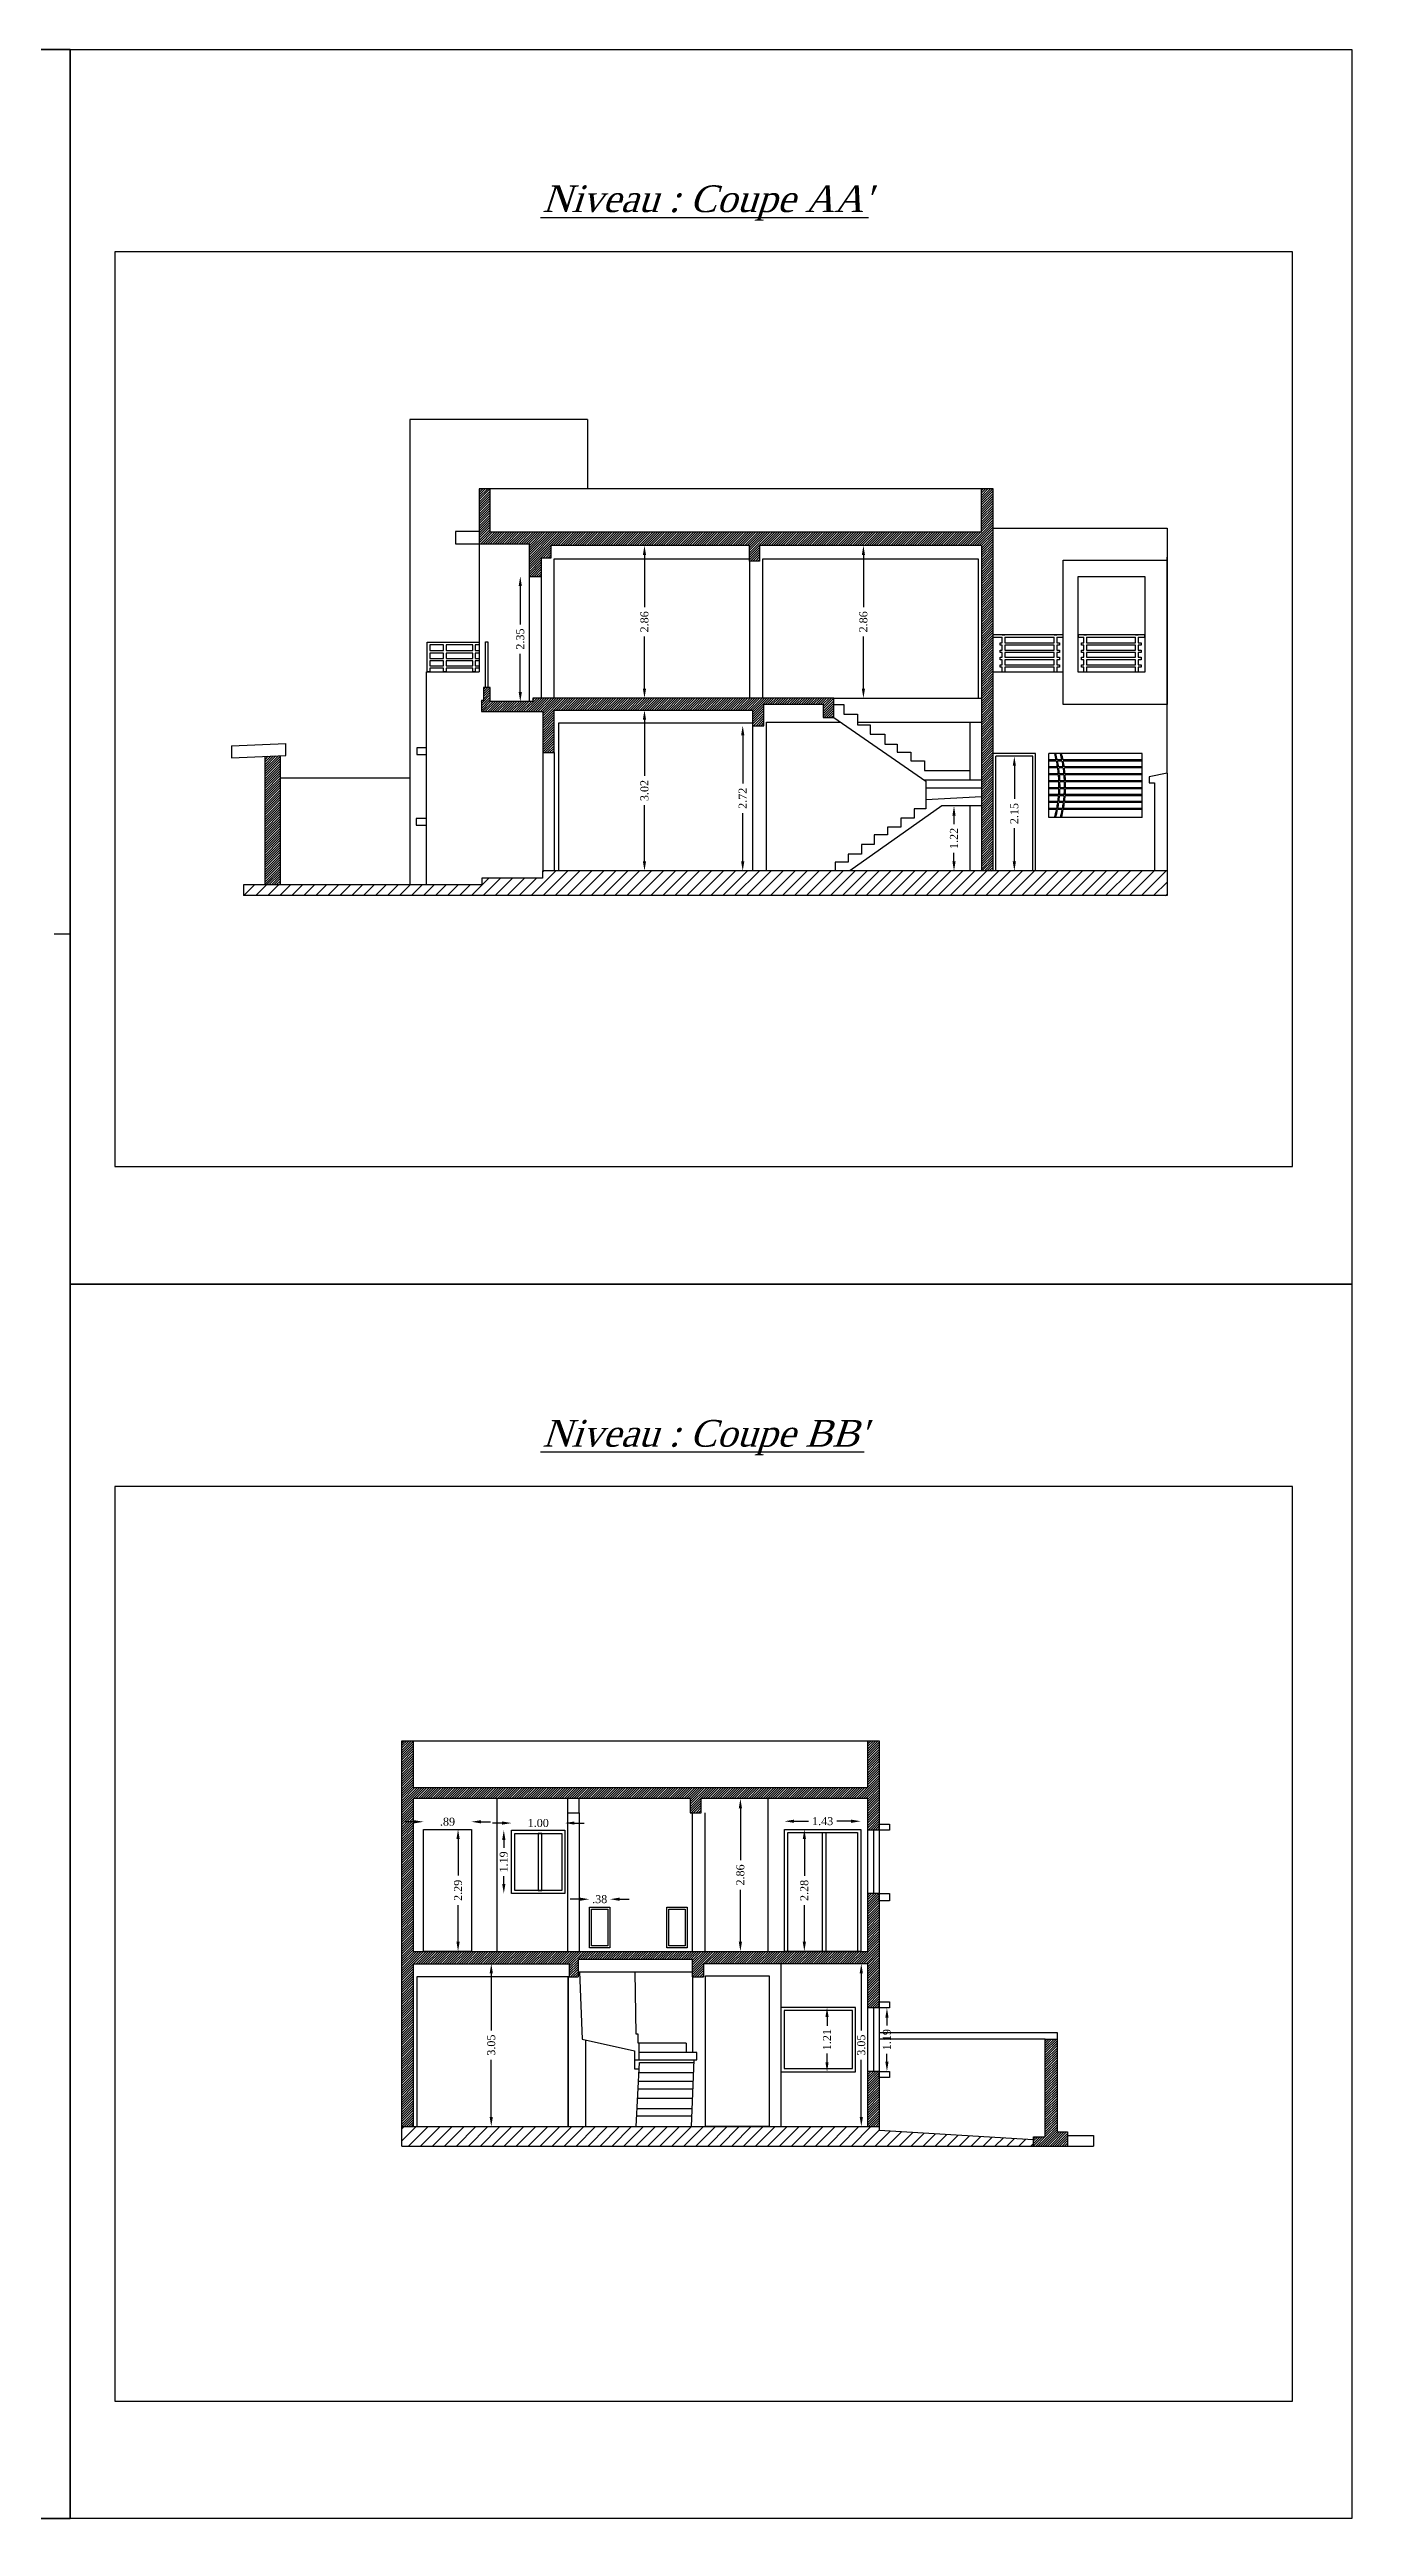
# Model space of a CAD drawing. Header units: inches. Extents: x 100320 to 100442, y 384338 to 384384.
# Drawn here: x 100417.87 to 100442.3, y 384337.59 to 384383.88 of the extents above; entities that cross this region are included whole.
import ezdxf

# ---------------------------------------------------------------- set-up
doc = ezdxf.new("R2010")
doc.units = ezdxf.units.IN
doc.header["$LTSCALE"] = 0.5
for name, color, linetype in [('250(1)', 7, 'Continuous'), ('Bloc B 1er Etage', 7, 'Continuous'), ('Cotation', 7, 'Continuous'), ('Dessin', 7, 'Continuous'), ('Hachures', 8, 'Continuous')]:
    doc.layers.add(name, color=color, linetype=linetype)
doc.styles.add('Legend', font='romantic.ttf')
doc.styles.get("Standard").update_dxf_attribs({"font": 'romantic.ttf'})
doc.dimstyles.new('COUPE', dxfattribs={"dimtxt": 0.15, "dimasz": 0.18, "dimexe": 0.18, "dimexo": 0.0625, "dimgap": 0.09, "dimtad": 0, "dimzin": 4, "dimdsep": 46, "dimtxsty": 'Standard', "dimcen": 0.09, "dimse1": 1, "dimse2": 1, "dimadec": 0, "dimazin": 1, "dimtfac": 1, "dimtix": 1, "dimtofl": 0, "dimtmove": 1, "dimatfit": 3, "dimfxl": 0, "dimtolj": 1, "dimtzin": 0, "dimarcsym": 0})
pattern_1 = [(45, (-21.268268, 4.775907), (-0.0224506403027, 0.0224506403027), [])]
pattern_2 = [(45, (-0.657182, -1.142396), (-0.0224506403027, 0.0224506403027), [])]

# ---------------------------------------------------------------- blocks, each defined once
blk = doc.blocks.new('*D188')
at = {"layer": 'Cotation', "color": 0, "lineweight": -2}
for p, q in [((100429.033, 384374.399), (100429.033, 384373.425)), ((100429.033, 384371.896), (100429.033, 384372.87))]:
    blk.add_line(p, q, dxfattribs=at)
at = {"layer": 'Cotation', "color": 0}
for points in [[(100429.003, 384374.399), (100429.063, 384374.399), (100429.033, 384374.579)], [(100429.003, 384371.896), (100429.063, 384371.896), (100429.033, 384371.716)]]:
    blk.add_solid(points, dxfattribs=at)
at = {"layer": 'Defpoints', "color": 0}
for p in [(100428.686, 384374.579), (100428.686, 384371.716), (100429.033, 384371.716)]:
    blk.add_point(p, dxfattribs=at)
at = {"layer": 'Cotation', "color": 0, "insert": (100429.033, 384373.147), "char_height": 0.15, "attachment_point": 5, "rotation": 90}
blk.add_mtext('\\A1;2.86', dxfattribs=at)
blk = doc.blocks.new('*D189')
at = {"layer": 'Cotation', "color": 0, "lineweight": -2}
for p, q in [((100433.14, 384374.399), (100433.14, 384373.425)), ((100433.14, 384371.896), (100433.14, 384372.87))]:
    blk.add_line(p, q, dxfattribs=at)
at = {"layer": 'Cotation', "color": 0}
for points in [[(100433.11, 384374.399), (100433.17, 384374.399), (100433.14, 384374.579)], [(100433.11, 384371.896), (100433.17, 384371.896), (100433.14, 384371.716)]]:
    blk.add_solid(points, dxfattribs=at)
at = {"layer": 'Defpoints', "color": 0}
for p in [(100433.272, 384374.579), (100433.14, 384371.716), (100433.272, 384371.716)]:
    blk.add_point(p, dxfattribs=at)
at = {"layer": 'Cotation', "color": 0, "insert": (100433.14, 384373.147), "char_height": 0.15, "attachment_point": 5, "rotation": 90}
blk.add_mtext('\\A1;2.86', dxfattribs=at)
blk = doc.blocks.new('*D190')
at = {"layer": 'Cotation', "color": 0, "lineweight": -2}
for p, q in [((100429.033, 384371.313), (100429.033, 384370.262)), ((100429.033, 384368.658), (100429.033, 384369.709))]:
    blk.add_line(p, q, dxfattribs=at)
at = {"layer": 'Cotation', "color": 0}
for points in [[(100429.003, 384371.313), (100429.063, 384371.313), (100429.033, 384371.493)], [(100429.003, 384368.658), (100429.063, 384368.658), (100429.033, 384368.478)]]:
    blk.add_solid(points, dxfattribs=at)
at = {"layer": 'Defpoints', "color": 0}
for p in [(100429.094, 384371.493), (100429.033, 384368.478), (100429.094, 384368.478)]:
    blk.add_point(p, dxfattribs=at)
at = {"layer": 'Cotation', "color": 0, "insert": (100429.033, 384369.985), "char_height": 0.15, "attachment_point": 5, "rotation": 90}
blk.add_mtext('\\A1;3.02', dxfattribs=at)
blk = doc.blocks.new('*D191')
at = {"layer": 'Cotation', "color": 0, "lineweight": -2}
for p, q in [((100430.876, 384371.02), (100430.876, 384370.117)), ((100430.876, 384368.658), (100430.876, 384369.561))]:
    blk.add_line(p, q, dxfattribs=at)
at = {"layer": 'Cotation', "color": 0}
for points in [[(100430.846, 384371.02), (100430.906, 384371.02), (100430.876, 384371.2)], [(100430.846, 384368.658), (100430.906, 384368.658), (100430.876, 384368.478)]]:
    blk.add_solid(points, dxfattribs=at)
at = {"layer": 'Defpoints', "color": 0}
for p in [(100431.062, 384371.2), (100430.876, 384368.478), (100431.062, 384368.478)]:
    blk.add_point(p, dxfattribs=at)
at = {"layer": 'Cotation', "color": 0, "insert": (100430.876, 384369.839), "char_height": 0.15, "attachment_point": 5, "rotation": 90}
blk.add_mtext('\\A1;2.72', dxfattribs=at)
blk = doc.blocks.new('*D192')
at = {"layer": 'Cotation', "color": 0, "lineweight": -2}
for p, q in [((100434.839, 384369.516), (100434.839, 384369.356)), ((100434.839, 384368.658), (100434.839, 384368.818))]:
    blk.add_line(p, q, dxfattribs=at)
at = {"layer": 'Cotation', "color": 0}
for points in [[(100434.809, 384369.516), (100434.869, 384369.516), (100434.839, 384369.696)], [(100434.809, 384368.658), (100434.869, 384368.658), (100434.839, 384368.478)]]:
    blk.add_solid(points, dxfattribs=at)
at = {"layer": 'Defpoints', "color": 0}
for p in [(100434.863, 384369.696), (100434.839, 384368.478), (100434.863, 384368.478)]:
    blk.add_point(p, dxfattribs=at)
at = {"layer": 'Cotation', "color": 0, "insert": (100434.839, 384369.087), "char_height": 0.15, "attachment_point": 5, "rotation": 90}
blk.add_mtext('\\A1;1.22', dxfattribs=at)
blk = doc.blocks.new('*D193')
at = {"layer": 'Cotation', "color": 0, "lineweight": -2}
for p, q in [((100435.971, 384370.448), (100435.971, 384369.827)), ((100435.971, 384368.658), (100435.971, 384369.279))]:
    blk.add_line(p, q, dxfattribs=at)
at = {"layer": 'Cotation', "color": 0}
for points in [[(100435.941, 384370.448), (100436.001, 384370.448), (100435.971, 384370.628)], [(100435.941, 384368.658), (100436.001, 384368.658), (100435.971, 384368.478)]]:
    blk.add_solid(points, dxfattribs=at)
at = {"layer": 'Defpoints', "color": 0}
for p in [(100435.971, 384370.628), (100435.971, 384368.478), (100435.971, 384368.478)]:
    blk.add_point(p, dxfattribs=at)
at = {"layer": 'Cotation', "color": 0, "insert": (100435.971, 384369.553), "char_height": 0.15, "attachment_point": 5, "rotation": 90}
blk.add_mtext('\\A1;2.15', dxfattribs=at)
blk = doc.blocks.new('*D194')
at = {"layer": 'Cotation', "color": 0, "lineweight": -2}
for p, q in [((100430.832, 384350.908), (100430.832, 384349.933)), ((100430.832, 384348.404), (100430.832, 384349.379))]:
    blk.add_line(p, q, dxfattribs=at)
at = {"layer": 'Cotation', "color": 0}
for points in [[(100430.802, 384350.908), (100430.862, 384350.908), (100430.832, 384351.088)], [(100430.802, 384348.404), (100430.862, 384348.404), (100430.832, 384348.224)]]:
    blk.add_solid(points, dxfattribs=at)
at = {"layer": 'Defpoints', "color": 0}
for p in [(100430.832, 384351.088), (100430.832, 384348.224), (100430.832, 384348.224)]:
    blk.add_point(p, dxfattribs=at)
at = {"layer": 'Cotation', "color": 0, "insert": (100430.832, 384349.656), "char_height": 0.15, "attachment_point": 5, "rotation": 90}
blk.add_mtext('\\A1;2.86', dxfattribs=at)
blk = doc.blocks.new('*D195')
at = {"layer": 'Cotation', "color": 0, "lineweight": -2}
for p, q in [((100426.159, 384347.811), (100426.159, 384346.738)), ((100426.159, 384345.12), (100426.159, 384346.193))]:
    blk.add_line(p, q, dxfattribs=at)
at = {"layer": 'Cotation', "color": 0}
for points in [[(100426.129, 384347.811), (100426.189, 384347.811), (100426.159, 384347.991)], [(100426.129, 384345.12), (100426.189, 384345.12), (100426.159, 384344.94)]]:
    blk.add_solid(points, dxfattribs=at)
at = {"layer": 'Defpoints', "color": 0}
for p in [(100426.159, 384347.991), (100426.159, 384344.94), (100426.159, 384344.94)]:
    blk.add_point(p, dxfattribs=at)
at = {"layer": 'Cotation', "color": 0, "insert": (100426.159, 384346.466), "char_height": 0.15, "attachment_point": 5, "rotation": 90}
blk.add_mtext('\\A1;3.05', dxfattribs=at)
blk = doc.blocks.new('*D196')
at = {"layer": 'Cotation', "color": 0, "lineweight": -2}
for p, q in [((100432.457, 384346.992), (100432.457, 384346.829)), ((100432.457, 384346.146), (100432.457, 384346.309))]:
    blk.add_line(p, q, dxfattribs=at)
at = {"layer": 'Cotation', "color": 0}
for points in [[(100432.427, 384346.992), (100432.487, 384346.992), (100432.457, 384347.172)], [(100432.427, 384346.146), (100432.487, 384346.146), (100432.457, 384345.966)]]:
    blk.add_solid(points, dxfattribs=at)
at = {"layer": 'Defpoints', "color": 0}
for p in [(100432.994, 384347.172), (100432.457, 384345.966), (100432.994, 384345.966)]:
    blk.add_point(p, dxfattribs=at)
at = {"layer": 'Cotation', "color": 0, "insert": (100432.457, 384346.569), "char_height": 0.15, "attachment_point": 5, "rotation": 90}
blk.add_mtext('\\A1;1.21', dxfattribs=at)
blk = doc.blocks.new('*D197')
at = {"layer": 'Cotation', "color": 0, "lineweight": -2}
for p, q in [((100433.1, 384347.811), (100433.1, 384346.738)), ((100433.1, 384345.12), (100433.1, 384346.193))]:
    blk.add_line(p, q, dxfattribs=at)
at = {"layer": 'Cotation', "color": 0}
for points in [[(100433.07, 384347.811), (100433.13, 384347.811), (100433.1, 384347.991)], [(100433.07, 384345.12), (100433.13, 384345.12), (100433.1, 384344.94)]]:
    blk.add_solid(points, dxfattribs=at)
at = {"layer": 'Defpoints', "color": 0}
for p in [(100433.1, 384347.991), (100433.1, 384344.94), (100433.1, 384344.94)]:
    blk.add_point(p, dxfattribs=at)
at = {"layer": 'Cotation', "color": 0, "insert": (100433.1, 384346.466), "char_height": 0.15, "attachment_point": 5, "rotation": 90}
blk.add_mtext('\\A1;3.05', dxfattribs=at)
blk = doc.blocks.new('*D198')
at = {"layer": 'Cotation', "color": 0, "lineweight": -2}
for p, q in [((100433.581, 384346.983), (100433.581, 384346.836)), ((100433.581, 384346.154), (100433.581, 384346.301))]:
    blk.add_line(p, q, dxfattribs=at)
at = {"layer": 'Cotation', "color": 0}
for points in [[(100433.551, 384346.983), (100433.611, 384346.983), (100433.581, 384347.163)], [(100433.551, 384346.154), (100433.611, 384346.154), (100433.581, 384345.974)]]:
    blk.add_solid(points, dxfattribs=at)
at = {"layer": 'Defpoints', "color": 0}
for p in [(100433.437, 384347.163), (100433.437, 384345.974), (100433.581, 384345.974)]:
    blk.add_point(p, dxfattribs=at)
at = {"layer": 'Cotation', "color": 0, "insert": (100433.581, 384346.569), "char_height": 0.15, "attachment_point": 5, "rotation": 90}
blk.add_mtext('\\A1;1.19', dxfattribs=at)
blk = doc.blocks.new('*D199')
at = {"layer": 'Cotation', "color": 0, "lineweight": -2}
for p, q in [((100427.821, 384349.201), (100427.641, 384349.201)), ((100428.565, 384349.201), (100428.745, 384349.201))]:
    blk.add_line(p, q, dxfattribs=at)
at = {"layer": 'Cotation', "color": 0}
for points in [[(100427.821, 384349.231), (100427.821, 384349.171), (100428.001, 384349.201)], [(100428.565, 384349.231), (100428.565, 384349.171), (100428.385, 384349.201)]]:
    blk.add_solid(points, dxfattribs=at)
at = {"layer": 'Defpoints', "color": 0}
for p in [(100428.001, 384349.201), (100428.001, 384349.053), (100428.385, 384349.053)]:
    blk.add_point(p, dxfattribs=at)
at = {"layer": 'Cotation', "color": 0, "insert": (100428.193, 384349.201), "char_height": 0.15, "attachment_point": 5}
blk.add_mtext('\\A1;.38', dxfattribs=at)
blk = doc.blocks.new('*D200')
at = {"layer": 'Cotation', "color": 0, "lineweight": -2}
for p, q in [((100426.394, 384350.314), (100426.394, 384350.167)), ((100426.394, 384349.486), (100426.394, 384349.632))]:
    blk.add_line(p, q, dxfattribs=at)
at = {"layer": 'Cotation', "color": 0}
for points in [[(100426.364, 384350.314), (100426.424, 384350.314), (100426.394, 384350.494)], [(100426.364, 384349.486), (100426.424, 384349.486), (100426.394, 384349.306)]]:
    blk.add_solid(points, dxfattribs=at)
at = {"layer": 'Defpoints', "color": 0}
for p in [(100426.541, 384350.494), (100426.394, 384349.306), (100426.541, 384349.306)]:
    blk.add_point(p, dxfattribs=at)
at = {"layer": 'Cotation', "color": 0, "insert": (100426.394, 384349.9), "char_height": 0.15, "attachment_point": 5, "rotation": 90}
blk.add_mtext('\\A1;1.19', dxfattribs=at)
blk = doc.blocks.new('*D201')
at = {"layer": 'Cotation', "color": 0, "lineweight": -2}
for p, q in [((100426.361, 384350.629), (100426.181, 384350.629)), ((100427.72, 384350.629), (100427.9, 384350.629))]:
    blk.add_line(p, q, dxfattribs=at)
at = {"layer": 'Cotation', "color": 0}
for points in [[(100426.361, 384350.659), (100426.361, 384350.599), (100426.541, 384350.629)], [(100427.72, 384350.659), (100427.72, 384350.599), (100427.54, 384350.629)]]:
    blk.add_solid(points, dxfattribs=at)
at = {"layer": 'Defpoints', "color": 0}
for p in [(100426.541, 384350.494), (100427.54, 384350.629), (100427.54, 384350.494)]:
    blk.add_point(p, dxfattribs=at)
at = {"layer": 'Cotation', "color": 0, "insert": (100427.04, 384350.629), "char_height": 0.15, "attachment_point": 5}
blk.add_mtext('\\A1;1.00', dxfattribs=at)
blk = doc.blocks.new('*D202')
at = {"layer": 'Cotation', "color": 0, "lineweight": -2}
for p, q in [((100425.536, 384350.33), (100425.536, 384349.644)), ((100425.536, 384348.404), (100425.536, 384349.091))]:
    blk.add_line(p, q, dxfattribs=at)
at = {"layer": 'Cotation', "color": 0}
for points in [[(100425.506, 384350.33), (100425.566, 384350.33), (100425.536, 384350.51)], [(100425.506, 384348.404), (100425.566, 384348.404), (100425.536, 384348.224)]]:
    blk.add_solid(points, dxfattribs=at)
at = {"layer": 'Defpoints', "color": 0}
for p in [(100425.785, 384350.51), (100425.536, 384348.224), (100425.785, 384348.224)]:
    blk.add_point(p, dxfattribs=at)
at = {"layer": 'Cotation', "color": 0, "insert": (100425.536, 384349.367), "char_height": 0.15, "attachment_point": 5, "rotation": 90}
blk.add_mtext('\\A1;2.29', dxfattribs=at)
blk = doc.blocks.new('*D203')
at = {"layer": 'Cotation', "color": 0, "lineweight": -2}
for p, q in [((100424.71, 384350.653), (100424.53, 384350.653)), ((100425.965, 384350.653), (100426.145, 384350.653))]:
    blk.add_line(p, q, dxfattribs=at)
at = {"layer": 'Cotation', "color": 0}
for points in [[(100424.71, 384350.683), (100424.71, 384350.623), (100424.89, 384350.653)], [(100425.965, 384350.683), (100425.965, 384350.623), (100425.785, 384350.653)]]:
    blk.add_solid(points, dxfattribs=at)
at = {"layer": 'Defpoints', "color": 0}
for p in [(100424.89, 384350.51), (100425.785, 384350.653), (100425.785, 384350.51)]:
    blk.add_point(p, dxfattribs=at)
at = {"layer": 'Cotation', "color": 0, "insert": (100425.338, 384350.653), "char_height": 0.15, "attachment_point": 5}
blk.add_mtext('\\A1;.89', dxfattribs=at)
blk = doc.blocks.new('*D204')
at = {"layer": 'Cotation', "color": 0, "lineweight": -2}
for p, q in [((100432.032, 384350.329), (100432.032, 384349.641)), ((100432.032, 384348.404), (100432.032, 384349.092))]:
    blk.add_line(p, q, dxfattribs=at)
at = {"layer": 'Cotation', "color": 0}
for points in [[(100432.002, 384350.329), (100432.062, 384350.329), (100432.032, 384350.509)], [(100432.002, 384348.404), (100432.062, 384348.404), (100432.032, 384348.224)]]:
    blk.add_solid(points, dxfattribs=at)
at = {"layer": 'Defpoints', "color": 0}
for p in [(100431.66, 384350.509), (100431.66, 384348.224), (100432.032, 384348.224)]:
    blk.add_point(p, dxfattribs=at)
at = {"layer": 'Cotation', "color": 0, "insert": (100432.032, 384349.366), "char_height": 0.15, "attachment_point": 5, "rotation": 90}
blk.add_mtext('\\A1;2.28', dxfattribs=at)
blk = doc.blocks.new('*D205')
at = {"layer": 'Cotation', "color": 0, "lineweight": -2}
for p, q in [((100431.84, 384350.663), (100432.111, 384350.663)), ((100432.91, 384350.663), (100432.639, 384350.663))]:
    blk.add_line(p, q, dxfattribs=at)
at = {"layer": 'Cotation', "color": 0}
for points in [[(100431.84, 384350.693), (100431.84, 384350.633), (100431.66, 384350.663)], [(100432.91, 384350.693), (100432.91, 384350.633), (100433.09, 384350.663)]]:
    blk.add_solid(points, dxfattribs=at)
at = {"layer": 'Defpoints', "color": 0}
for p in [(100431.66, 384350.509), (100433.09, 384350.663), (100433.09, 384350.509)]:
    blk.add_point(p, dxfattribs=at)
at = {"layer": 'Cotation', "color": 0, "insert": (100432.375, 384350.663), "char_height": 0.15, "attachment_point": 5}
blk.add_mtext('\\A1;1.43', dxfattribs=at)
blk = doc.blocks.new('*D206')
at = {"layer": 'Cotation', "color": 0, "lineweight": -2}
for p, q in [((100426.703, 384373.818), (100426.703, 384373.098)), ((100426.703, 384371.831), (100426.703, 384372.55))]:
    blk.add_line(p, q, dxfattribs=at)
at = {"layer": 'Cotation', "color": 0}
for points in [[(100426.673, 384373.818), (100426.733, 384373.818), (100426.703, 384373.998)], [(100426.673, 384371.831), (100426.733, 384371.831), (100426.703, 384371.651)]]:
    blk.add_solid(points, dxfattribs=at)
at = {"layer": 'Defpoints', "color": 0}
for p in [(100426.867, 384373.998), (100426.703, 384371.651), (100426.867, 384371.651)]:
    blk.add_point(p, dxfattribs=at)
at = {"layer": 'Cotation', "color": 0, "insert": (100426.703, 384372.824), "char_height": 0.15, "attachment_point": 5, "rotation": 90}
blk.add_mtext('\\A1;2.35', dxfattribs=at)

msp = doc.modelspace()

# ---------------------------------------------------------------- hatches: boundary and pattern name
at = {"layer": 'Hachures'}
h = msp.add_hatch(dxfattribs=at)
h.set_pattern_fill('ANSI31', color=256, scale=0.01)
h.set_pattern_definition(pattern_1)
h.paths.add_polyline_path([(100435.571, 384375.641), (100435.354, 384375.641), (100435.354, 384374.829), (100426.134, 384374.829), (100426.134, 384375.641), (100425.934, 384375.641), (100425.934, 384374.612), (100426.867, 384374.612), (100426.867, 384373.998), (100427.098, 384373.998), (100427.098, 384374.342), (100427.278, 384374.342), (100427.278, 384374.579), (100431.001, 384374.579), (100431.001, 384374.285), (100431.191, 384374.285), (100431.191, 384374.579), (100435.354, 384374.579), (100435.354, 384368.478), (100435.571, 384368.478)])
h = msp.add_hatch(dxfattribs=at)
h.set_pattern_fill('ANSI31', color=256, scale=0.01)
h.set_pattern_definition(pattern_1)
h.paths.add_polyline_path([(100426.936, 384371.716), (100426.936, 384371.655), (100426.14, 384371.655), (100426.14, 384371.918), (100426.013, 384371.918), (100426.013, 384371.67), (100425.973, 384371.67), (100425.973, 384371.465), (100427.126, 384371.465), (100427.126, 384370.696), (100427.339, 384370.696), (100427.339, 384371.493), (100431.062, 384371.493), (100431.062, 384371.2), (100431.274, 384371.2), (100431.274, 384371.601), (100432.383, 384371.601), (100432.383, 384371.354), (100432.583, 384371.354), (100432.583, 384371.716)])
h = msp.add_hatch(dxfattribs=at)
h.set_pattern_fill('ANSI31', color=256, scale=0.01)
h.set_pattern_definition(pattern_1)
h.paths.add_polyline_path([(100422.197, 384370.637), (100421.909, 384370.624), (100421.909, 384368.215), (100422.197, 384368.215)])
h = msp.add_hatch(dxfattribs=at)
h.set_pattern_fill('ANSI31', color=0, scale=0.05)
h.set_pattern_definition([(45, (-21.26827, 4.7759), (-0.112253201513, 0.112253201513), [])])
h.paths.add_polyline_path([(100438.836, 384368.015), (100438.836, 384368.478), (100427.123, 384368.478), (100427.123, 384368.34), (100425.983, 384368.34), (100425.983, 384368.215), (100421.514, 384368.215), (100421.514, 384368.015)])
h = msp.add_hatch(dxfattribs=at)
h.set_pattern_fill('ANSI31', color=256, scale=0.01)
h.set_pattern_definition(pattern_2)
h.paths.add_polyline_path([(100427.787, 384348.068), (100429.934, 384348.068), (100429.934, 384347.745), (100430.141, 384347.745), (100430.141, 384347.991), (100433.224, 384347.991), (100433.224, 384347.163), (100433.437, 384347.163), (100433.437, 384347.276), (100433.437, 384349.309), (100433.224, 384349.309), (100433.224, 384348.224), (100424.695, 384348.224), (100424.695, 384351.088), (100429.892, 384351.088), (100429.892, 384350.819), (100430.099, 384350.819), (100430.099, 384351.088), (100433.224, 384351.088), (100433.224, 384350.498), (100433.437, 384350.498), (100433.437, 384350.61), (100433.437, 384352.173), (100433.224, 384352.173), (100433.224, 384351.288), (100424.695, 384351.288), (100424.695, 384352.173), (100424.482, 384352.173), (100424.482, 384344.94), (100424.695, 384344.94), (100424.695, 384347.991), (100427.623, 384347.991), (100427.623, 384347.745), (100427.787, 384347.745)])
h = msp.add_hatch(dxfattribs=at)
h.set_pattern_fill('ANSI31', color=256, scale=0.01)
h.set_pattern_definition(pattern_2)
h.paths.add_polyline_path([(100436.552, 384344.747), (100436.333, 384344.747), (100436.333, 384344.573), (100436.968, 384344.573), (100436.968, 384344.839), (100436.779, 384344.839), (100436.779, 384346.579), (100436.552, 384346.579)])
h = msp.add_hatch(dxfattribs=at)
h.set_pattern_fill('ANSI31', color=256, scale=0.01)
h.set_pattern_definition(pattern_2)
h.paths.add_polyline_path([(100433.437, 384345.974), (100433.224, 384345.974), (100433.224, 384344.94), (100433.437, 384344.94)])
h = msp.add_hatch(dxfattribs=at)
h.set_pattern_fill('ANSI31', color=0, scale=0.05)
h.set_pattern_definition([(45, (-0.65718, -1.1424), (-0.112253201513, 0.112253201513), [])])
h.paths.add_polyline_path([(100424.482, 384344.94), (100424.482, 384344.573), (100436.333, 384344.573), (100436.333, 384344.696), (100433.437, 384344.869), (100433.437, 384344.94)])

# ---------------------------------------------------------------- linework, layer by layer
msp.add_lwpolyline([(100418.257, 384383.879), (100379.577, 384383.879), (100379.577, 384337.59), (100418.257, 384337.59)], close=True)
at = {"layer": '250(1)'}
for points in [[(100418.257, 384383.879), (100442.299, 384383.879), (100442.299, 384337.59), (100418.257, 384337.59)], [(100419.095, 384362.937), (100441.188, 384362.937), (100441.188, 384380.085), (100419.095, 384380.085)], [(100442.299, 384360.734), (100418.257, 384360.734), (100418.257, 384360.734), (100442.299, 384360.734)], [(100419.095, 384339.792), (100441.188, 384339.792), (100441.188, 384356.941), (100419.095, 384356.941)]]:
    msp.add_lwpolyline(points, close=True, dxfattribs=at)
at = {"layer": 'Bloc B 1er Etage'}
msp.add_line((100418.257, 384367.29), (100417.957, 384367.29), dxfattribs=at)
at = {"layer": 'Dessin'}
for p, q in [((100427.962, 384376.941), (100424.634, 384376.941)), ((100424.634, 384376.941), (100424.634, 384368.215)), ((100435.571, 384375.641), (100425.934, 384375.641)), ((100425.934, 384375.641), (100425.934, 384372.207)), ((100435.571, 384370.678), (100435.571, 384375.641)), ((100435.571, 384374.903), (100438.84, 384374.903)), ((100438.84, 384374.903), (100438.84, 384371.597)), ((100435.354, 384374.579), (100435.354, 384368.478)), ((100436.888, 384374.303), (100438.84, 384374.303)), ((100436.888, 384371.597), (100436.888, 384374.303)), ((100436.888, 384372.857), (100436.888, 384372.905)), ((100438.84, 384371.597), (100436.888, 384371.597)), ((100436.621, 384369.478), (100436.621, 384370.678)), ((100438.371, 384370.678), (100436.621, 384370.678)), ((100438.371, 384369.478), (100438.371, 384370.678)), ((100438.836, 384370.312), (100438.499, 384370.242)), ((100438.499, 384370.242), (100438.499, 384370.129)), ((100424.634, 384370.215), (100422.197, 384370.215)), ((100438.499, 384370.129), (100438.602, 384370.129)), ((100438.602, 384370.129), (100438.602, 384368.478)), ((100438.371, 384369.478), (100436.621, 384369.478)), ((100438.836, 384368.478), (100427.123, 384368.478)), ((100427.123, 384368.478), (100427.123, 384368.34)), ((100425.983, 384368.215), (100421.514, 384368.215)), ((100427.123, 384368.34), (100425.983, 384368.34)), ((100425.983, 384368.34), (100425.983, 384368.215)), ((100424.482, 384344.573), (100424.482, 384352.173)), ((100424.482, 384352.173), (100433.437, 384352.173)), ((100424.695, 384352.173), (100424.695, 384351.288)), ((100433.224, 384351.288), (100433.224, 384352.173)), ((100433.437, 384352.173), (100433.437, 384344.869)), ((100433.224, 384351.288), (100424.695, 384351.288)), ((100424.695, 384351.088), (100424.695, 384348.224)), ((100429.892, 384351.088), (100424.695, 384351.088)), ((100433.224, 384351.088), (100430.099, 384351.088)), ((100433.224, 384348.224), (100433.224, 384351.088)), ((100424.695, 384347.991), (100424.695, 384344.94)), ((100433.224, 384344.94), (100433.224, 384347.991)), ((100436.552, 384344.747), (100436.552, 384346.579)), ((100436.552, 384346.579), (100436.779, 384346.579)), ((100424.482, 384344.94), (100433.437, 384344.94)), ((100433.437, 384344.869), (100436.333, 384344.696)), ((100436.779, 384344.839), (100436.968, 384344.839)), ((100436.968, 384344.839), (100436.968, 384344.573)), ((100436.968, 384344.773), (100437.456, 384344.773)), ((100436.333, 384344.573), (100436.333, 384344.747)), ((100436.333, 384344.747), (100436.552, 384344.747))]:
    msp.add_line(p, q, dxfattribs=at)
at = {"layer": 'Dessin', "color": 4}
for p, q in [((100436.888, 384372.905), (100435.571, 384372.905)), ((100435.571, 384372.857), (100435.745, 384372.857)), ((100436.766, 384372.857), (100436.888, 384372.857)), ((100436.757, 384370.558), (100436.621, 384370.558)), ((100436.761, 384370.538), (100436.621, 384370.538)), ((100436.781, 384370.428), (100436.621, 384370.428)), ((100436.784, 384370.408), (100436.621, 384370.408)), ((100436.797, 384370.298), (100436.621, 384370.298)), ((100436.799, 384370.278), (100436.621, 384370.278)), ((100436.864, 384370.558), (100436.777, 384370.558)), ((100436.868, 384370.538), (100436.781, 384370.538)), ((100436.887, 384370.428), (100436.801, 384370.428)), ((100436.89, 384370.408), (100436.804, 384370.408)), ((100436.903, 384370.298), (100436.817, 384370.298)), ((100436.904, 384370.278), (100436.819, 384370.278)), ((100438.371, 384370.558), (100436.885, 384370.558)), ((100438.371, 384370.538), (100436.889, 384370.538)), ((100438.371, 384370.428), (100436.907, 384370.428)), ((100438.371, 384370.408), (100436.91, 384370.408)), ((100438.371, 384370.298), (100436.923, 384370.298)), ((100438.371, 384370.278), (100436.924, 384370.278)), ((100436.806, 384370.168), (100436.621, 384370.168)), ((100436.806, 384370.148), (100436.621, 384370.148)), ((100436.807, 384370.038), (100436.621, 384370.038)), ((100436.807, 384370.018), (100436.621, 384370.018)), ((100436.801, 384369.908), (100436.621, 384369.908)), ((100436.799, 384369.888), (100436.621, 384369.888)), ((100436.787, 384369.778), (100436.621, 384369.778)), ((100436.893, 384369.778), (100436.808, 384369.778)), ((100436.905, 384369.888), (100436.819, 384369.888)), ((100436.906, 384369.908), (100436.821, 384369.908)), ((100436.911, 384370.168), (100436.826, 384370.168)), ((100436.912, 384370.148), (100436.826, 384370.148)), ((100436.912, 384370.038), (100436.827, 384370.038)), ((100436.912, 384370.018), (100436.827, 384370.018)), ((100438.371, 384369.778), (100436.914, 384369.778)), ((100438.371, 384369.888), (100436.925, 384369.888)), ((100438.371, 384369.908), (100436.926, 384369.908)), ((100438.371, 384370.168), (100436.931, 384370.168)), ((100438.371, 384370.148), (100436.932, 384370.148)), ((100438.371, 384370.038), (100436.932, 384370.038)), ((100438.371, 384370.018), (100436.932, 384370.018)), ((100436.785, 384369.758), (100436.621, 384369.758)), ((100436.766, 384369.648), (100436.621, 384369.648)), ((100436.762, 384369.628), (100436.621, 384369.628)), ((100436.869, 384369.628), (100436.783, 384369.628)), ((100436.873, 384369.648), (100436.787, 384369.648)), ((100436.891, 384369.758), (100436.805, 384369.758)), ((100438.371, 384369.628), (100436.89, 384369.628)), ((100438.371, 384369.648), (100436.893, 384369.648)), ((100438.371, 384369.758), (100436.911, 384369.758))]:
    msp.add_line(p, q, dxfattribs=at)
at = {"layer": 'Dessin', "color": 26}
for p, q in [((100435.571, 384368.478), (100435.571, 384370.678)), ((100436.371, 384370.678), (100435.571, 384370.678)), ((100435.621, 384368.478), (100435.621, 384370.628)), ((100436.321, 384370.628), (100435.621, 384370.628)), ((100436.321, 384368.478), (100436.321, 384370.628)), ((100436.371, 384368.478), (100436.371, 384370.678))]:
    msp.add_line(p, q, dxfattribs=at)
at = {"layer": 'Dessin', "color": 30}
for p, q in [((100429.957, 384346.189), (100429.908, 384344.94)), ((100428.878, 384344.94), (100428.942, 384346.14)), ((100428.942, 384346.14), (100429.955, 384346.14))]:
    msp.add_line(p, q, dxfattribs=at)
at = {"layer": 'Dessin'}
for points in [[(100319.898, 384383.879), (100418.257, 384383.879), (100418.257, 384337.59), (100319.898, 384337.59)], [(100437.171, 384373.997), (100438.417, 384373.997), (100438.417, 384372.204), (100437.171, 384372.204)], [(100424.764, 384370.659), (100424.943, 384370.659), (100424.943, 384370.787), (100424.764, 384370.787)], [(100424.752, 384369.337), (100424.943, 384369.337), (100424.943, 384369.46), (100424.752, 384369.46)]]:
    msp.add_lwpolyline(points, close=True, dxfattribs=at)
at = {"layer": 'Dessin', "flags": 128}
for points in [[(100426.134, 384375.641), (100426.134, 384374.829)], [(100435.354, 384374.829), (100435.354, 384375.641)], [(100425.934, 384374.842), (100425.488, 384374.842), (100425.488, 384374.612), (100426.867, 384374.612), (100426.867, 384373.998)], [(100425.934, 384374.612), (100425.934, 384372.207)], [(100435.354, 384374.829), (100426.134, 384374.829)], [(100427.278, 384374.579), (100427.278, 384374.342), (100427.098, 384374.342), (100427.098, 384373.998)], [(100431.001, 384374.579), (100427.278, 384374.579)], [(100435.354, 384374.579), (100431.191, 384374.579)], [(100426.867, 384373.998), (100427.098, 384373.998)], [(100427.338, 384371.716), (100427.338, 384374.326), (100431.001, 384374.326)], [(100431.001, 384374.285), (100431.001, 384371.716)], [(100431.252, 384371.716), (100431.252, 384374.33), (100435.295, 384374.33), (100435.295, 384371.716)], [(100438.836, 384370.312), (100438.836, 384374.359)], [(100424.943, 384368.215), (100424.943, 384372.207), (100425.934, 384372.207)], [(100436.888, 384372.204), (100435.571, 384372.204)], [(100432.583, 384371.716), (100435.354, 384371.716)], [(100431.062, 384371.25), (100427.423, 384371.25), (100427.423, 384368.478)], [(100431.062, 384371.2), (100431.062, 384368.478)], [(100431.32, 384368.478), (100431.32, 384371.264), (100432.714, 384371.264)], [(100433.027, 384371.264), (100435.354, 384371.264)], [(100435.144, 384370.183), (100435.144, 384371.264)], [(100421.289, 384370.824), (100422.304, 384370.868)], [(100421.289, 384370.824), (100421.289, 384370.597), (100422.304, 384370.642), (100422.304, 384370.868)], [(100438.836, 384370.312), (100438.836, 384368.015), (100421.514, 384368.015)], [(100421.909, 384370.624), (100421.909, 384368.215)], [(100422.197, 384370.637), (100422.197, 384368.215)], [(100435.144, 384368.478), (100435.144, 384369.696)], [(100421.514, 384368.215), (100421.514, 384368.015)], [(100426.261, 384351.088), (100426.261, 384348.224)], [(100427.586, 384350.822), (100427.586, 384348.224)], [(100429.934, 384348.224), (100429.934, 384350.819)], [(100430.172, 384348.224), (100430.172, 384350.819)], [(100433.437, 384350.498), (100433.224, 384350.498)], [(100433.437, 384349.309), (100433.224, 384349.309)], [(100424.695, 384348.224), (100433.224, 384348.224)], [(100429.934, 384347.745), (100429.934, 384348.068), (100427.787, 384348.068), (100427.787, 384347.745)], [(100424.695, 384347.991), (100427.623, 384347.991), (100427.623, 384347.745)], [(100427.787, 384347.837), (100429.934, 384347.837)], [(100433.224, 384347.991), (100430.141, 384347.991), (100430.141, 384347.745)], [(100431.593, 384347.991), (100431.593, 384344.94)], [(100433.437, 384347.163), (100433.224, 384347.163)], [(100436.779, 384344.839), (100436.779, 384346.699), (100433.437, 384346.699)], [(100436.552, 384346.579), (100433.437, 384346.579)], [(100433.437, 384345.974), (100433.224, 384345.974)]]:
    msp.add_lwpolyline(points, dxfattribs=at)
at = {"layer": 'Dessin'}
msp.add_lwpolyline([(100431.191, 384374.579), (100431.191, 384374.285), (100431.001, 384374.285), (100431.001, 384374.579)], dxfattribs=at)
at = {"layer": 'Dessin', "color": 26, "flags": 128}
for points in [[(100426.867, 384373.998), (100426.867, 384371.651)], [(100427.098, 384373.998), (100427.098, 384371.716)], [(100427.126, 384370.696), (100427.126, 384368.478)], [(100427.339, 384370.696), (100427.339, 384368.478)], [(100431.72, 384348.224), (100431.72, 384350.449), (100433.03, 384350.449), (100433.03, 384348.224)]]:
    msp.add_lwpolyline(points, dxfattribs=at)
at = {"layer": 'Dessin', "color": 4}
for points in [[(100425.007, 384372.276), (100425.007, 384372.207), (100424.957, 384372.207), (100424.957, 384372.764), (100425.007, 384372.764)], [(100424.957, 384372.718), (100424.957, 384372.764), (100425.934, 384372.764), (100425.934, 384372.718), (100425.859, 384372.718)], [(100424.957, 384372.561), (100424.957, 384372.607)], [(100425.007, 384372.718), (100425.007, 384372.607)], [(100425.264, 384372.718), (100425.007, 384372.718)], [(100425.007, 384372.607), (100425.264, 384372.607)], [(100425.007, 384372.561), (100425.007, 384372.463)], [(100425.264, 384372.561), (100425.007, 384372.561)], [(100425.264, 384372.764), (100425.313, 384372.764)], [(100425.264, 384372.607), (100425.264, 384372.718)], [(100425.264, 384372.463), (100425.264, 384372.561)], [(100425.313, 384372.718), (100425.313, 384372.607)], [(100425.81, 384372.718), (100425.313, 384372.718)], [(100425.313, 384372.607), (100425.81, 384372.607)], [(100425.313, 384372.561), (100425.313, 384372.463)], [(100425.81, 384372.561), (100425.313, 384372.561)], [(100425.81, 384372.764), (100425.859, 384372.764)], [(100425.81, 384372.607), (100425.81, 384372.718)], [(100425.81, 384372.463), (100425.81, 384372.561)], [(100425.859, 384372.718), (100425.859, 384372.607)], [(100425.859, 384372.607), (100425.934, 384372.607), (100425.934, 384372.561), (100425.859, 384372.561)], [(100425.859, 384372.561), (100425.859, 384372.463)], [(100435.745, 384372.708), (100435.705, 384372.708), (100435.705, 384372.752), (100435.745, 384372.752)], [(100435.745, 384372.571), (100435.705, 384372.571), (100435.705, 384372.615), (100435.745, 384372.615)], [(100435.745, 384372.905), (100435.795, 384372.905)], [(100435.745, 384372.752), (100435.745, 384372.857)], [(100435.745, 384372.615), (100435.745, 384372.708)], [(100435.745, 384372.482), (100435.745, 384372.571)], [(100435.795, 384372.857), (100436.717, 384372.857)], [(100435.795, 384372.857), (100435.795, 384372.752)], [(100435.795, 384372.752), (100436.717, 384372.752)], [(100435.795, 384372.708), (100435.795, 384372.615)], [(100436.717, 384372.708), (100435.795, 384372.708)], [(100435.795, 384372.615), (100436.717, 384372.615)], [(100435.795, 384372.571), (100435.795, 384372.482)], [(100436.717, 384372.571), (100435.795, 384372.571)], [(100436.717, 384372.905), (100436.766, 384372.905)], [(100436.717, 384372.752), (100436.717, 384372.857)], [(100436.717, 384372.615), (100436.717, 384372.708)], [(100436.717, 384372.482), (100436.717, 384372.571)], [(100436.766, 384372.857), (100436.766, 384372.752)], [(100436.766, 384372.752), (100436.82, 384372.752), (100436.82, 384372.708), (100436.766, 384372.708)], [(100436.766, 384372.708), (100436.766, 384372.615)], [(100436.766, 384372.615), (100436.82, 384372.615), (100436.82, 384372.571), (100436.766, 384372.571)], [(100436.766, 384372.571), (100436.766, 384372.482)], [(100438.294, 384372.857), (100438.417, 384372.857), (100438.417, 384372.905), (100437.171, 384372.905), (100437.171, 384372.857), (100437.274, 384372.857)], [(100437.274, 384372.708), (100437.233, 384372.708), (100437.233, 384372.752), (100437.274, 384372.752)], [(100437.274, 384372.571), (100437.233, 384372.571), (100437.233, 384372.615), (100437.274, 384372.615)], [(100437.274, 384372.905), (100437.323, 384372.905)], [(100437.274, 384372.752), (100437.274, 384372.857)], [(100437.274, 384372.615), (100437.274, 384372.708)], [(100437.274, 384372.482), (100437.274, 384372.571)], [(100437.323, 384372.857), (100438.245, 384372.857)], [(100437.323, 384372.857), (100437.323, 384372.752)], [(100437.323, 384372.752), (100438.245, 384372.752)], [(100437.323, 384372.708), (100437.323, 384372.615)], [(100438.245, 384372.708), (100437.323, 384372.708)], [(100437.323, 384372.615), (100438.245, 384372.615)], [(100437.323, 384372.571), (100437.323, 384372.482)], [(100438.245, 384372.571), (100437.323, 384372.571)], [(100438.245, 384372.905), (100438.294, 384372.905)], [(100438.245, 384372.752), (100438.245, 384372.857)], [(100438.245, 384372.615), (100438.245, 384372.708)], [(100438.245, 384372.482), (100438.245, 384372.571)], [(100438.294, 384372.857), (100438.294, 384372.752)], [(100438.294, 384372.752), (100438.348, 384372.752), (100438.348, 384372.708), (100438.294, 384372.708)], [(100438.294, 384372.708), (100438.294, 384372.615)], [(100438.294, 384372.615), (100438.348, 384372.615), (100438.348, 384372.571), (100438.294, 384372.571)], [(100438.294, 384372.571), (100438.294, 384372.482)], [(100424.957, 384372.417), (100424.957, 384372.463)], [(100424.957, 384372.276), (100424.957, 384372.322)], [(100425.007, 384372.463), (100425.264, 384372.463)], [(100425.007, 384372.417), (100425.007, 384372.322)], [(100425.264, 384372.417), (100425.007, 384372.417)], [(100425.007, 384372.322), (100425.264, 384372.322)], [(100425.264, 384372.276), (100425.007, 384372.276)], [(100425.264, 384372.322), (100425.264, 384372.417)], [(100425.313, 384372.276), (100425.313, 384372.207), (100425.264, 384372.207), (100425.264, 384372.276)], [(100425.313, 384372.463), (100425.81, 384372.463)], [(100425.313, 384372.417), (100425.313, 384372.322)], [(100425.81, 384372.417), (100425.313, 384372.417)], [(100425.313, 384372.322), (100425.81, 384372.322)], [(100425.81, 384372.276), (100425.313, 384372.276)], [(100425.81, 384372.322), (100425.81, 384372.417)], [(100425.859, 384372.276), (100425.859, 384372.207), (100425.81, 384372.207), (100425.81, 384372.276)], [(100425.859, 384372.463), (100425.934, 384372.463), (100425.934, 384372.417), (100425.859, 384372.417)], [(100425.859, 384372.417), (100425.859, 384372.322)], [(100425.859, 384372.322), (100425.934, 384372.322), (100425.934, 384372.276), (100425.859, 384372.276)], [(100435.745, 384372.438), (100435.705, 384372.438), (100435.705, 384372.482), (100435.745, 384372.482)], [(100435.745, 384372.297), (100435.705, 384372.297), (100435.705, 384372.341), (100435.745, 384372.341)], [(100435.745, 384372.341), (100435.745, 384372.438)], [(100435.795, 384372.297), (100435.795, 384372.204), (100435.745, 384372.204), (100435.745, 384372.297)], [(100435.795, 384372.482), (100436.717, 384372.482)], [(100435.795, 384372.438), (100435.795, 384372.341)], [(100436.717, 384372.438), (100435.795, 384372.438)], [(100435.795, 384372.341), (100436.717, 384372.341)], [(100436.717, 384372.297), (100435.795, 384372.297)], [(100436.717, 384372.341), (100436.717, 384372.438)], [(100436.766, 384372.297), (100436.766, 384372.204), (100436.717, 384372.204), (100436.717, 384372.297)], [(100436.766, 384372.482), (100436.82, 384372.482), (100436.82, 384372.438), (100436.766, 384372.438)], [(100436.766, 384372.438), (100436.766, 384372.341)], [(100436.766, 384372.341), (100436.82, 384372.341), (100436.82, 384372.297), (100436.766, 384372.297)], [(100437.274, 384372.438), (100437.233, 384372.438), (100437.233, 384372.482), (100437.274, 384372.482)], [(100437.274, 384372.297), (100437.233, 384372.297), (100437.233, 384372.341), (100437.274, 384372.341)], [(100437.274, 384372.341), (100437.274, 384372.438)], [(100437.323, 384372.297), (100437.323, 384372.204), (100437.274, 384372.204), (100437.274, 384372.297)], [(100437.323, 384372.482), (100438.245, 384372.482)], [(100437.323, 384372.438), (100437.323, 384372.341)], [(100438.245, 384372.438), (100437.323, 384372.438)], [(100437.323, 384372.341), (100438.245, 384372.341)], [(100438.245, 384372.297), (100437.323, 384372.297)], [(100438.245, 384372.341), (100438.245, 384372.438)], [(100438.294, 384372.297), (100438.294, 384372.204), (100438.245, 384372.204), (100438.245, 384372.297)], [(100438.294, 384372.482), (100438.348, 384372.482), (100438.348, 384372.438), (100438.294, 384372.438)], [(100438.294, 384372.438), (100438.294, 384372.341)], [(100438.294, 384372.341), (100438.348, 384372.341), (100438.348, 384372.297), (100438.294, 384372.297)]]:
    msp.add_lwpolyline(points, dxfattribs=at)
for points in [[(100426.093, 384371.918), (100426.048, 384371.918), (100426.048, 384372.772), (100426.093, 384372.772)], [(100426.541, 384350.494), (100427.54, 384350.494), (100427.54, 384349.306), (100426.541, 384349.306)], [(100426.601, 384350.434), (100427.48, 384350.434), (100427.48, 384349.366), (100426.601, 384349.366)], [(100428.001, 384349.053), (100428.385, 384349.053), (100428.385, 384348.288), (100428.001, 384348.288)], [(100429.492, 384349.013), (100429.796, 384349.013), (100429.796, 384348.328), (100429.492, 384348.328)]]:
    msp.add_lwpolyline(points, close=True, dxfattribs=at)
at = {"layer": 'Dessin', "flags": 128}
msp.add_lwpolyline([(100432.583, 384371.716), (100426.936, 384371.716), (100426.936, 384371.655), (100426.14, 384371.655), (100426.14, 384371.918), (100426.013, 384371.918), (100426.013, 384371.67), (100425.973, 384371.67), (100425.973, 384371.465), (100427.126, 384371.465), (100427.126, 384370.696), (100427.339, 384370.696), (100427.339, 384371.493), (100431.062, 384371.493), (100431.062, 384371.2), (100431.274, 384371.2), (100431.274, 384371.601), (100432.383, 384371.601), (100432.383, 384371.354), (100432.583, 384371.354)], close=True, dxfattribs=at)
at = {"layer": 'Dessin', "color": 30, "flags": 128}
for points in [[(100432.583, 384371.595), (100432.773, 384371.595), (100432.773, 384371.414), (100433.027, 384371.414), (100433.027, 384371.216), (100433.266, 384371.216), (100433.266, 384371.039), (100433.54, 384371.039), (100433.54, 384370.855), (100433.776, 384370.855), (100433.776, 384370.701), (100434.031, 384370.701), (100434.031, 384370.54), (100434.286, 384370.54), (100434.286, 384370.359), (100435.144, 384370.359)], [(100432.583, 384371.354), (100434.313, 384370.16), (100434.313, 384369.64), (100434.09, 384369.64), (100434.09, 384369.464), (100433.843, 384369.464), (100433.843, 384369.296), (100433.589, 384369.296), (100433.589, 384369.157), (100433.342, 384369.157), (100433.342, 384368.975), (100433.104, 384368.975), (100433.104, 384368.792), (100432.854, 384368.792), (100432.854, 384368.645), (100432.607, 384368.645), (100432.607, 384368.478)], [(100434.28, 384370.183), (100435.354, 384370.183)], [(100434.313, 384370.037), (100435.354, 384370.037)], [(100434.313, 384369.819), (100435.352, 384369.87)], [(100435.354, 384369.696), (100434.61, 384369.696), (100432.888, 384368.478)], [(100427.812, 384347.837), (100427.864, 384346.576), (100428.845, 384346.359), (100428.845, 384346.019), (100428.935, 384346.019)], [(100429.934, 384347.745), (100429.934, 384346.328)], [(100428.845, 384346.189), (100430.017, 384346.189), (100430.017, 384346.327), (100428.931, 384346.327)], [(100428.931, 384346.189), (100428.931, 384346.503)], [(100428.896, 384345.277), (100429.921, 384345.277)], [(100428.916, 384345.647), (100429.935, 384345.647)]]:
    msp.add_lwpolyline(points, dxfattribs=at)
at = {"layer": 'Dessin', "elevation": 0}
for points in [[(100427.586, 384351.088), (100427.586, 384350.822), (100427.809, 384350.822), (100427.809, 384351.088)], [(100429.892, 384351.088), (100429.892, 384351.088), (100429.892, 384350.819), (100430.099, 384350.819), (100430.099, 384351.088)]]:
    msp.add_lwpolyline(points, dxfattribs=at)
at = {"layer": 'Dessin', "elevation": 0, "flags": 128}
for points in [[(100427.809, 384350.822), (100427.809, 384348.224)], [(100431.345, 384351.088), (100431.345, 384348.224)], [(100424.767, 384344.94), (100424.767, 384347.751), (100427.603, 384347.751), (100427.603, 384344.94), (100427.603, 384347.758)], [(100427.623, 384347.745), (100427.787, 384347.745)], [(100429.934, 384347.745), (100430.141, 384347.745)], [(100427.931, 384344.94), (100427.931, 384346.552)], [(100437.456, 384344.773), (100437.456, 384344.573)], [(100424.482, 384344.573), (100437.456, 384344.573)]]:
    msp.add_lwpolyline(points, dxfattribs=at)
at = {"layer": 'Dessin', "color": 26, "elevation": 0, "flags": 128}
msp.add_lwpolyline([(100424.89, 384350.51), (100425.785, 384350.51), (100425.785, 384348.224), (100424.89, 384348.224)], close=True, dxfattribs=at)
at = {"layer": 'Dessin', "color": 4, "elevation": 0}
for points in [[(100427.11, 384350.434), (100427.04, 384350.434), (100427.04, 384349.366), (100427.11, 384349.366)], [(100428.041, 384349.013), (100428.345, 384349.013), (100428.345, 384348.328), (100428.041, 384348.328)], [(100429.452, 384349.053), (100429.836, 384349.053), (100429.836, 384348.288), (100429.452, 384348.288)], [(100432.994, 384347.172), (100431.593, 384347.172), (100431.593, 384345.966), (100432.994, 384345.966)], [(100432.934, 384347.112), (100431.653, 384347.112), (100431.653, 384346.026), (100432.934, 384346.026)]]:
    msp.add_lwpolyline(points, close=True, dxfattribs=at)
at = {"layer": 'Dessin', "color": 26, "flags": 128}
msp.add_lwpolyline([(100431.66, 384350.509), (100433.09, 384350.509), (100433.09, 384348.224), (100431.66, 384348.224)], close=True, dxfattribs=at)
at = {"layer": 'Dessin', "color": 26, "elevation": 0, "flags": 128}
msp.add_lwpolyline([(100432.375, 384348.224), (100432.375, 384350.449), (100432.433, 384350.449), (100432.433, 384348.224)], dxfattribs=at)
at = {"layer": 'Dessin', "color": 4, "elevation": 0, "flags": 128}
for points in [[(100433.331, 384350.498), (100433.331, 384349.309)], [(100433.331, 384347.163), (100433.331, 384345.974)]]:
    msp.add_lwpolyline(points, dxfattribs=at)
at = {"layer": 'Dessin', "elevation": 0}
for points in [[(100433.437, 384350.61), (100433.628, 384350.61), (100433.628, 384350.498), (100433.437, 384350.498)], [(100433.437, 384349.309), (100433.628, 384349.309), (100433.628, 384349.168), (100433.437, 384349.168)], [(100430.176, 384347.763), (100431.375, 384347.763), (100431.375, 384344.94), (100430.176, 384344.94)], [(100433.437, 384347.276), (100433.628, 384347.276), (100433.628, 384347.163), (100433.437, 384347.163)], [(100433.437, 384345.974), (100433.628, 384345.974), (100433.628, 384345.861), (100433.437, 384345.861)]]:
    msp.add_lwpolyline(points, close=True, dxfattribs=at)
at = {"layer": 'Dessin', "color": 30, "elevation": 0, "flags": 128}
for points in [[(100429.813, 384346.503), (100428.914, 384346.503), (100428.914, 384346.67), (100428.877, 384346.67), (100428.86, 384347.837)], [(100429.813, 384346.503), (100429.813, 384346.327)], [(100428.923, 384345.791), (100429.941, 384345.791)], [(100428.932, 384345.954), (100429.947, 384345.954)], [(100428.906, 384345.47), (100429.928, 384345.47)], [(100428.889, 384345.138), (100429.915, 384345.138)]]:
    msp.add_lwpolyline(points, dxfattribs=at)
at = {"layer": 'Dessin', "color": 4}
for radius, start, end in [(2.277, 12.1254, 15.234), (2.297, 12.0182, 15.0981), (2.277, 8.798, 11.6111), (2.297, 8.7208, 11.5086), (2.277, 5.5002, 8.289), (2.277, 2.2207, 4.9948), (2.297, 5.4522, 8.2163), (2.297, 2.2013, 4.9512), (2.382, 11.5825, 14.5462), (2.402, 11.4848, 14.4225), (2.382, 8.4067, 11.0918), (2.402, 8.3362, 10.9983), (2.382, 5.2567, 7.9207), (2.382, 2.1226, 4.7738), (2.402, 5.2128, 7.8543), (2.402, 2.1049, 4.7339), (2.277, 352.3827, 355.1677), (2.277, 355.6727, 358.4449), (2.277, 358.9484, 1.717), (2.297, 352.4494, 355.2099), (2.297, 355.7104, 358.4585), (2.297, 358.9576, 1.7021), (2.382, 352.7209, 355.3815), (2.382, 355.8641, 358.5136), (2.382, 358.9948, 1.6412), (2.402, 352.7818, 355.4201), (2.402, 355.8986, 358.526), (2.402, 359.0032, 1.6276), (2.277, 344.673, 348.5542), (2.297, 344.8097, 348.6552), (2.277, 349.0673, 351.8746), (2.297, 349.1636, 351.9458), (2.382, 345.3651, 349.0658), (2.402, 345.4897, 349.158), (2.382, 349.5554, 352.2356), (2.402, 349.6434, 352.3006)]:
    msp.add_arc((100434.531, 384370.079), radius, start, end, dxfattribs=at)
at = {"layer": 'Hachures', "flags": 128}
msp.add_lwpolyline([(100427.962, 384376.941), (100427.962, 384375.641)], dxfattribs=at)

# ---------------------------------------------------------------- texts
at = {"layer": 'Dessin', "style": 'Legend', "oblique": 18}
for s, p in [("%%UNiveau : Coupe AA'", (100427.112, 384380.829)), ("%%UNiveau : Coupe BB'", (100427.112, 384357.685))]:
    msp.add_text(s, height=0.5, dxfattribs=at).set_placement(p)

# ---------------------------------------------------------------- dimensions: what is measured, and where the dimension line sits
at = {"layer": 'Cotation', "color": 1}
for p1, p2, distance, picture, middle in [((100428.686, 384374.579), (100428.686, 384371.716), 0.347, '*D188', (100429.033, 384373.147)), ((100433.272, 384374.579), (100433.272, 384371.716), -0.133, '*D189', (100433.14, 384373.147)), ((100426.867, 384373.998), (100426.867, 384371.651), -0.164, '*D206', (100426.703, 384372.824)), ((100429.0944, 384371.4931), (100429.0944, 384368.4776), -0.0609, '*D190', (100429.0335, 384369.9853)), ((100431.062, 384371.2), (100431.062, 384368.478), -0.186, '*D191', (100430.876, 384369.839)), ((100435.971, 384370.628), (100435.971, 384368.478), 0, '*D193', (100435.971, 384369.553)), ((100434.863, 384369.696), (100434.863, 384368.478), -0.025, '*D192', (100434.839, 384369.087)), ((100430.832, 384351.088), (100430.832, 384348.224), 0, '*D194', (100430.832, 384349.656)), ((100424.8905, 384350.5105), (100425.7851, 384350.5105), 0.1424, '*D203', (100425.3378, 384350.6528)), ((100425.785, 384350.51), (100425.785, 384348.224), -0.249, '*D202', (100425.536, 384349.367)), ((100426.541, 384350.494), (100427.54, 384350.494), 0.136, '*D201', (100427.04, 384350.629)), ((100426.541, 384350.494), (100426.541, 384349.306), -0.147, '*D200', (100426.394, 384349.9)), ((100431.66, 384350.509), (100433.09, 384350.509), 0.154, '*D205', (100432.375, 384350.663)), ((100431.6603, 384350.5088), (100431.6603, 384348.224), 0.3717, '*D204', (100432.032, 384349.3664)), ((100428.385, 384349.053), (100428.001, 384349.053), -0.149, '*D199', (100428.193, 384349.201)), ((100426.159, 384347.991), (100426.159, 384344.94), 0, '*D195', (100426.159, 384346.466)), ((100433.1, 384347.991), (100433.1, 384344.94), 0, '*D197', (100433.1, 384346.466)), ((100432.994, 384347.172), (100432.994, 384345.966), -0.537, '*D196', (100432.457, 384346.569)), ((100433.437, 384347.163), (100433.437, 384345.974), 0.144, '*D198', (100433.581, 384346.569))]:
    dim = msp.add_aligned_dim(p1=p1, p2=p2, distance=distance, dimstyle='COUPE', dxfattribs=at)
    dim.commit()
    dim.dimension.update_dxf_attribs({"geometry": picture, "text_midpoint": middle})

doc.saveas('drawing.dxf')
